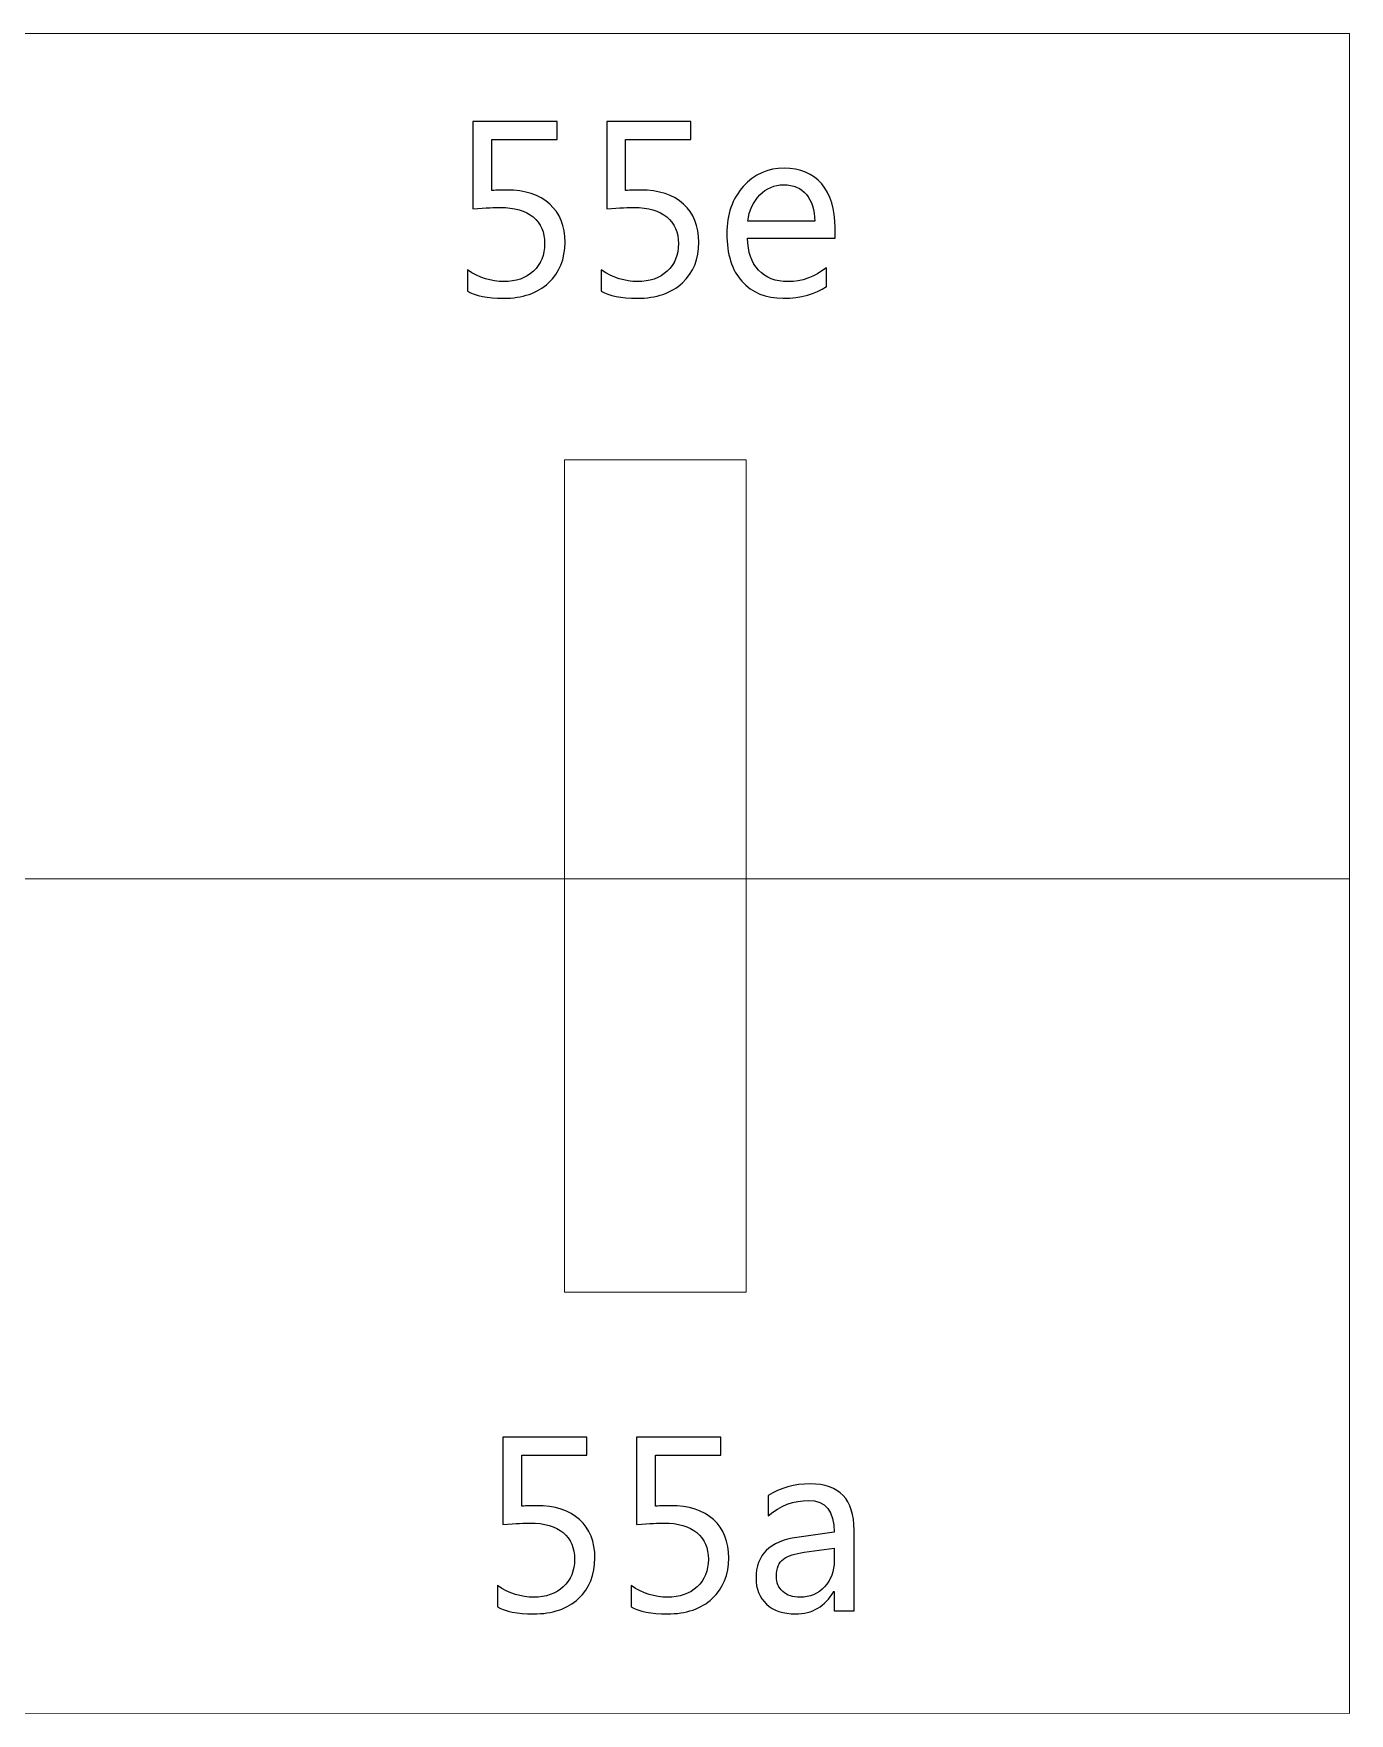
# Model space of a CAD drawing. Header units: centimetres. Extents: x -19.4 to 19.9, y -26.5 to 22.7.
# Drawn here: x -0.068 to 2.176, y 19.805 to 22.671 of the extents above; entities that cross this region are included whole.
import ezdxf

# ---------------------------------------------------------------- set-up
doc = ezdxf.new("R2010")
doc.units = ezdxf.units.CM
doc.header["$MEASUREMENT"] = 0
doc.layers.add('Camada 1', color=7, linetype='Continuous')

msp = doc.modelspace()

# ---------------------------------------------------------------- linework, layer by layer
at = {"layer": 'Camada 1', "color": 7, "lineweight": 9}
msp.add_lwpolyline([(0.83749, 20.52374), (1.14763, 20.52374), (1.14763, 21.94334), (0.83749, 21.94334), (0.83749, 20.52374)], close=True, dxfattribs=at)
for points in [[(-5.71413, 22.67052), (-5.71413, 22.67052), (2.17639, 22.67048), (2.17639, 22.67048), (2.17639, 22.67048), (2.17639, 22.67048), (2.17639, 19.8054), (2.17639, 19.8054), (2.17639, 19.8054), (2.17639, 19.8054), (-5.71413, 19.80566), (-5.71413, 19.80566), (-5.71413, 19.80566), (-5.71413, 19.80566), (-5.71413, 22.67052), (-5.71413, 22.67052)], [(-5.71413, 21.22868), (-5.71413, 21.22868), (2.17639, 21.22866), (2.17639, 21.22866), (2.17639, 21.22866), (2.17639, 21.22866), (2.17639, 19.8054), (2.17639, 19.8054), (2.17639, 19.8054), (2.17639, 19.8054), (-5.71413, 19.80553), (-5.71413, 19.80553), (-5.71413, 19.80553), (-5.71413, 19.80553), (-5.71413, 21.22868), (-5.71413, 21.22868)]]:
    msp.add_open_spline(points, degree=3, knots=[0, 0, 0, 0, 0.2, 0.2, 0.2, 0.2, 0.4, 0.4, 0.4, 0.4, 0.6, 0.6, 0.6, 0.6, 1, 1, 1, 1], dxfattribs=at)
at = {"layer": 'Camada 1', "color": 7}
for points, knots in [([(0.67222, 22.2314), (0.67222, 22.2314), (0.67222, 22.26738), (0.67222, 22.26738), (0.67222, 22.26738), (0.69247, 22.25412), (0.71307, 22.24748), (0.73402, 22.24748), (0.73402, 22.24748), (0.75498, 22.24748), (0.77184, 22.25341), (0.78468, 22.26526), (0.78468, 22.26526), (0.79746, 22.27705), (0.80388, 22.29278), (0.80388, 22.31233), (0.80388, 22.31233), (0.80388, 22.33173), (0.79731, 22.3469), (0.78426, 22.35776), (0.78426, 22.35776), (0.77114, 22.36863), (0.75244, 22.37406), (0.72803, 22.37406), (0.72803, 22.37406), (0.71977, 22.37406), (0.70425, 22.37322), (0.68153, 22.37159), (0.68153, 22.37159), (0.68153, 22.37159), (0.68153, 22.52054), (0.68153, 22.52054), (0.68153, 22.52054), (0.68153, 22.52054), (0.82504, 22.52054), (0.82504, 22.52054), (0.82504, 22.52054), (0.82504, 22.52054), (0.82504, 22.49006), (0.82504, 22.49006), (0.82504, 22.49006), (0.82504, 22.49006), (0.7137, 22.49006), (0.7137, 22.49006), (0.7137, 22.49006), (0.7137, 22.49006), (0.7137, 22.40285), (0.7137, 22.40285), (0.7137, 22.40285), (0.72281, 22.40341), (0.7312, 22.4037), (0.73896, 22.4037), (0.73896, 22.4037), (0.77064, 22.4037), (0.7952, 22.39572), (0.81255, 22.37985), (0.81255, 22.37985), (0.82991, 22.36397), (0.83859, 22.34217), (0.83859, 22.31451), (0.83859, 22.31451), (0.83859, 22.28587), (0.82928, 22.26279), (0.81058, 22.24537), (0.81058, 22.24537), (0.79188, 22.22787), (0.7662, 22.21912), (0.73367, 22.21912), (0.73367, 22.21912), (0.70623, 22.21912), (0.68576, 22.22321), (0.67222, 22.2314)], [0, 0, 0, 0, 0.0526316, 0.0526316, 0.0526316, 0.0526316, 0.1052632, 0.1052632, 0.1052632, 0.1052632, 0.1578947, 0.1578947, 0.1578947, 0.1578947, 0.2105263, 0.2105263, 0.2105263, 0.2105263, 0.2631579, 0.2631579, 0.2631579, 0.2631579, 0.3157895, 0.3157895, 0.3157895, 0.3157895, 0.3684211, 0.3684211, 0.3684211, 0.3684211, 0.4210526, 0.4210526, 0.4210526, 0.4210526, 0.4736842, 0.4736842, 0.4736842, 0.4736842, 0.5263158, 0.5263158, 0.5263158, 0.5263158, 0.5789474, 0.5789474, 0.5789474, 0.5789474, 0.6315789, 0.6315789, 0.6315789, 0.631579, 0.6842105, 0.6842105, 0.6842105, 0.6842105, 0.7368421, 0.7368421, 0.7368421, 0.7368421, 0.7894737, 0.7894737, 0.7894737, 0.7894737, 0.8421053, 0.8421053, 0.8421053, 0.8421053, 0.8947368, 0.8947368, 0.8947368, 0.8947369, 1, 1, 1, 1]), ([(0.9004, 22.2314), (0.9004, 22.2314), (0.9004, 22.26738), (0.9004, 22.26738), (0.9004, 22.26738), (0.92065, 22.25412), (0.94125, 22.24748), (0.9622, 22.24748), (0.9622, 22.24748), (0.98316, 22.24748), (1.00002, 22.25341), (1.01286, 22.26526), (1.01286, 22.26526), (1.02564, 22.27705), (1.03206, 22.29278), (1.03206, 22.31233), (1.03206, 22.31233), (1.03206, 22.33173), (1.02549, 22.3469), (1.01244, 22.35776), (1.01244, 22.35776), (0.99932, 22.36863), (0.98062, 22.37406), (0.95621, 22.37406), (0.95621, 22.37406), (0.94795, 22.37406), (0.93243, 22.37322), (0.90971, 22.37159), (0.90971, 22.37159), (0.90971, 22.37159), (0.90971, 22.52054), (0.90971, 22.52054), (0.90971, 22.52054), (0.90971, 22.52054), (1.05322, 22.52054), (1.05322, 22.52054), (1.05322, 22.52054), (1.05322, 22.52054), (1.05322, 22.49006), (1.05322, 22.49006), (1.05322, 22.49006), (1.05322, 22.49006), (0.94188, 22.49006), (0.94188, 22.49006), (0.94188, 22.49006), (0.94188, 22.49006), (0.94188, 22.40285), (0.94188, 22.40285), (0.94188, 22.40285), (0.95099, 22.40341), (0.95938, 22.4037), (0.96714, 22.4037), (0.96714, 22.4037), (0.99882, 22.4037), (1.02338, 22.39572), (1.04073, 22.37985), (1.04073, 22.37985), (1.05809, 22.36397), (1.06677, 22.34217), (1.06677, 22.31451), (1.06677, 22.31451), (1.06677, 22.28587), (1.05746, 22.26279), (1.03876, 22.24537), (1.03876, 22.24537), (1.02006, 22.22787), (0.99438, 22.21912), (0.96185, 22.21912), (0.96185, 22.21912), (0.93441, 22.21912), (0.91394, 22.22321), (0.9004, 22.2314)], [0, 0, 0, 0, 0.0526316, 0.0526316, 0.0526316, 0.0526316, 0.1052632, 0.1052632, 0.1052632, 0.1052632, 0.1578947, 0.1578947, 0.1578947, 0.1578947, 0.2105263, 0.2105263, 0.2105263, 0.2105263, 0.2631579, 0.2631579, 0.2631579, 0.2631579, 0.3157895, 0.3157895, 0.3157895, 0.3157895, 0.3684211, 0.3684211, 0.3684211, 0.3684211, 0.4210526, 0.4210526, 0.4210526, 0.4210526, 0.4736842, 0.4736842, 0.4736842, 0.4736842, 0.5263158, 0.5263158, 0.5263158, 0.5263158, 0.5789474, 0.5789474, 0.5789474, 0.5789474, 0.6315789, 0.6315789, 0.6315789, 0.631579, 0.6842105, 0.6842105, 0.6842105, 0.6842105, 0.7368421, 0.7368421, 0.7368421, 0.7368421, 0.7894737, 0.7894737, 0.7894737, 0.7894737, 0.8421053, 0.8421053, 0.8421053, 0.8421053, 0.8947368, 0.8947368, 0.8947368, 0.8947369, 1, 1, 1, 1]), ([(1.29918, 22.32157), (1.29918, 22.32157), (1.14974, 22.32157), (1.14974, 22.32157), (1.14974, 22.32157), (1.15031, 22.29793), (1.15666, 22.27966), (1.16872, 22.26682), (1.16872, 22.26682), (1.18086, 22.2539), (1.19751, 22.24748), (1.21868, 22.24748), (1.21868, 22.24748), (1.24253, 22.24748), (1.2644, 22.25539), (1.28437, 22.27119), (1.28437, 22.27119), (1.28437, 22.27119), (1.28437, 22.23944), (1.28437, 22.23944), (1.28437, 22.23944), (1.26581, 22.22589), (1.24119, 22.21912), (1.21063, 22.21912), (1.21063, 22.21912), (1.18079, 22.21912), (1.15729, 22.22872), (1.14022, 22.24798), (1.14022, 22.24798), (1.12314, 22.26724), (1.11461, 22.29433), (1.11461, 22.32919), (1.11461, 22.32919), (1.11461, 22.36221), (1.12392, 22.38902), (1.14262, 22.40983), (1.14262, 22.40983), (1.16132, 22.43058), (1.18446, 22.44095), (1.21219, 22.44095), (1.21219, 22.44095), (1.23985, 22.44095), (1.26129, 22.43199), (1.27646, 22.41407), (1.27646, 22.41407), (1.29163, 22.39615), (1.29918, 22.37124), (1.29918, 22.33935), (1.29918, 22.33935), (1.29918, 22.33935), (1.29918, 22.32157), (1.29918, 22.32157)], [0, 0, 0, 0, 0.0714286, 0.0714286, 0.0714286, 0.0714286, 0.1428571, 0.1428571, 0.1428571, 0.1428572, 0.2142857, 0.2142857, 0.2142857, 0.2142857, 0.2857143, 0.2857143, 0.2857143, 0.2857143, 0.3571429, 0.3571429, 0.3571429, 0.3571429, 0.4285714, 0.4285714, 0.4285714, 0.4285714, 0.5, 0.5, 0.5, 0.5, 0.5714286, 0.5714286, 0.5714286, 0.5714286, 0.6428571, 0.6428571, 0.6428571, 0.6428572, 0.7142857, 0.7142857, 0.7142857, 0.7142857, 0.7857143, 0.7857143, 0.7857143, 0.7857143, 0.8571429, 0.8571429, 0.8571429, 0.8571429, 1, 1, 1, 1]), ([(1.26447, 22.35036), (1.26433, 22.36997), (1.2596, 22.38528), (1.25029, 22.39622), (1.25029, 22.39622), (1.24097, 22.40715), (1.22806, 22.41259), (1.21155, 22.41259), (1.21155, 22.41259), (1.19561, 22.41259), (1.18199, 22.40687), (1.17084, 22.39537), (1.17084, 22.39537), (1.15969, 22.38387), (1.15278, 22.36891), (1.15017, 22.35036), (1.15017, 22.35036), (1.15017, 22.35036), (1.26447, 22.35036), (1.26447, 22.35036)], [0, 0, 0, 0, 0.1666667, 0.1666667, 0.1666667, 0.1666667, 0.3333333, 0.3333333, 0.3333333, 0.3333333, 0.5, 0.5, 0.5, 0.5, 0.6666667, 0.6666667, 0.6666667, 0.6666667, 1, 1, 1, 1]), ([(0.72322, 19.9874), (0.72322, 19.9874), (0.72322, 20.02338), (0.72322, 20.02338), (0.72322, 20.02338), (0.74347, 20.01012), (0.76407, 20.00348), (0.78502, 20.00348), (0.78502, 20.00348), (0.80598, 20.00348), (0.82284, 20.00941), (0.83568, 20.02126), (0.83568, 20.02126), (0.84846, 20.03305), (0.85488, 20.04878), (0.85488, 20.06833), (0.85488, 20.06833), (0.85488, 20.08773), (0.84831, 20.1029), (0.83526, 20.11376), (0.83526, 20.11376), (0.82214, 20.12463), (0.80344, 20.13006), (0.77903, 20.13006), (0.77903, 20.13006), (0.77077, 20.13006), (0.75525, 20.12922), (0.73253, 20.12759), (0.73253, 20.12759), (0.73253, 20.12759), (0.73253, 20.27654), (0.73253, 20.27654), (0.73253, 20.27654), (0.73253, 20.27654), (0.87604, 20.27654), (0.87604, 20.27654), (0.87604, 20.27654), (0.87604, 20.27654), (0.87604, 20.24606), (0.87604, 20.24606), (0.87604, 20.24606), (0.87604, 20.24606), (0.7647, 20.24606), (0.7647, 20.24606), (0.7647, 20.24606), (0.7647, 20.24606), (0.7647, 20.15885), (0.7647, 20.15885), (0.7647, 20.15885), (0.77381, 20.15941), (0.7822, 20.1597), (0.78996, 20.1597), (0.78996, 20.1597), (0.82164, 20.1597), (0.8462, 20.15172), (0.86355, 20.13585), (0.86355, 20.13585), (0.88091, 20.11997), (0.88959, 20.09817), (0.88959, 20.07051), (0.88959, 20.07051), (0.88959, 20.04187), (0.88028, 20.01879), (0.86158, 20.00137), (0.86158, 20.00137), (0.84288, 19.98387), (0.8172, 19.97512), (0.78467, 19.97512), (0.78467, 19.97512), (0.75723, 19.97512), (0.73676, 19.97921), (0.72322, 19.9874)], [0, 0, 0, 0, 0.0526316, 0.0526316, 0.0526316, 0.0526316, 0.1052632, 0.1052632, 0.1052632, 0.1052632, 0.1578947, 0.1578947, 0.1578947, 0.1578947, 0.2105263, 0.2105263, 0.2105263, 0.2105263, 0.2631579, 0.2631579, 0.2631579, 0.2631579, 0.3157895, 0.3157895, 0.3157895, 0.3157895, 0.3684211, 0.3684211, 0.3684211, 0.3684211, 0.4210526, 0.4210526, 0.4210526, 0.4210526, 0.4736842, 0.4736842, 0.4736842, 0.4736842, 0.5263158, 0.5263158, 0.5263158, 0.5263158, 0.5789474, 0.5789474, 0.5789474, 0.5789474, 0.6315789, 0.6315789, 0.6315789, 0.631579, 0.6842105, 0.6842105, 0.6842105, 0.6842105, 0.7368421, 0.7368421, 0.7368421, 0.7368421, 0.7894737, 0.7894737, 0.7894737, 0.7894737, 0.8421053, 0.8421053, 0.8421053, 0.8421053, 0.8947368, 0.8947368, 0.8947368, 0.8947369, 1, 1, 1, 1]), ([(0.9514, 19.9874), (0.9514, 19.9874), (0.9514, 20.02338), (0.9514, 20.02338), (0.9514, 20.02338), (0.97165, 20.01012), (0.99225, 20.00348), (1.0132, 20.00348), (1.0132, 20.00348), (1.03416, 20.00348), (1.05102, 20.00941), (1.06386, 20.02126), (1.06386, 20.02126), (1.07664, 20.03305), (1.08306, 20.04878), (1.08306, 20.06833), (1.08306, 20.06833), (1.08306, 20.08773), (1.07649, 20.1029), (1.06344, 20.11376), (1.06344, 20.11376), (1.05032, 20.12463), (1.03162, 20.13006), (1.00721, 20.13006), (1.00721, 20.13006), (0.99895, 20.13006), (0.98343, 20.12922), (0.96071, 20.12759), (0.96071, 20.12759), (0.96071, 20.12759), (0.96071, 20.27654), (0.96071, 20.27654), (0.96071, 20.27654), (0.96071, 20.27654), (1.10422, 20.27654), (1.10422, 20.27654), (1.10422, 20.27654), (1.10422, 20.27654), (1.10422, 20.24606), (1.10422, 20.24606), (1.10422, 20.24606), (1.10422, 20.24606), (0.99288, 20.24606), (0.99288, 20.24606), (0.99288, 20.24606), (0.99288, 20.24606), (0.99288, 20.15885), (0.99288, 20.15885), (0.99288, 20.15885), (1.00199, 20.15941), (1.01038, 20.1597), (1.01814, 20.1597), (1.01814, 20.1597), (1.04982, 20.1597), (1.07438, 20.15172), (1.09173, 20.13585), (1.09173, 20.13585), (1.10909, 20.11997), (1.11777, 20.09817), (1.11777, 20.07051), (1.11777, 20.07051), (1.11777, 20.04187), (1.10846, 20.01879), (1.08976, 20.00137), (1.08976, 20.00137), (1.07106, 19.98387), (1.04538, 19.97512), (1.01285, 19.97512), (1.01285, 19.97512), (0.98541, 19.97512), (0.96494, 19.97921), (0.9514, 19.9874)], [0, 0, 0, 0, 0.0526316, 0.0526316, 0.0526316, 0.0526316, 0.1052632, 0.1052632, 0.1052632, 0.1052632, 0.1578947, 0.1578947, 0.1578947, 0.1578947, 0.2105263, 0.2105263, 0.2105263, 0.2105263, 0.2631579, 0.2631579, 0.2631579, 0.2631579, 0.3157895, 0.3157895, 0.3157895, 0.3157895, 0.3684211, 0.3684211, 0.3684211, 0.3684211, 0.4210526, 0.4210526, 0.4210526, 0.4210526, 0.4736842, 0.4736842, 0.4736842, 0.4736842, 0.5263158, 0.5263158, 0.5263158, 0.5263158, 0.5789474, 0.5789474, 0.5789474, 0.5789474, 0.6315789, 0.6315789, 0.6315789, 0.631579, 0.6842105, 0.6842105, 0.6842105, 0.6842105, 0.7368421, 0.7368421, 0.7368421, 0.7368421, 0.7894737, 0.7894737, 0.7894737, 0.7894737, 0.8421053, 0.8421053, 0.8421053, 0.8421053, 0.8947368, 0.8947368, 0.8947368, 0.8947369, 1, 1, 1, 1]), ([(1.33156, 19.9802), (1.33156, 19.9802), (1.29769, 19.9802), (1.29769, 19.9802), (1.29769, 19.9802), (1.29769, 19.9802), (1.29769, 20.01329), (1.29769, 20.01329), (1.29769, 20.01329), (1.29769, 20.01329), (1.29684, 20.01329), (1.29684, 20.01329), (1.29684, 20.01329), (1.2821, 19.98782), (1.26044, 19.97512), (1.23172, 19.97512), (1.23172, 19.97512), (1.21062, 19.97512), (1.19411, 19.98069), (1.18219, 19.99191), (1.18219, 19.99191), (1.17026, 20.00306), (1.16434, 20.01788), (1.16434, 20.03636), (1.16434, 20.03636), (1.16434, 20.07595), (1.18762, 20.09902), (1.23419, 20.10551), (1.23419, 20.10551), (1.23419, 20.10551), (1.29769, 20.1144), (1.29769, 20.1144), (1.29769, 20.1144), (1.29769, 20.15052), (1.28315, 20.16859), (1.25409, 20.16859), (1.25409, 20.16859), (1.22861, 20.16859), (1.20561, 20.15984), (1.18508, 20.14234), (1.18508, 20.14234), (1.18508, 20.14234), (1.18508, 20.17705), (1.18508, 20.17705), (1.18508, 20.17705), (1.20589, 20.19032), (1.22981, 20.19695), (1.25698, 20.19695), (1.25698, 20.19695), (1.30672, 20.19695), (1.33156, 20.17063), (1.33156, 20.11793), (1.33156, 20.11793), (1.33156, 20.11793), (1.33156, 19.9802), (1.33156, 19.9802)], [0, 0, 0, 0, 0.0666667, 0.0666667, 0.0666667, 0.0666667, 0.1333333, 0.1333333, 0.1333333, 0.1333333, 0.2, 0.2, 0.2, 0.2, 0.2666667, 0.2666667, 0.2666667, 0.2666667, 0.3333333, 0.3333333, 0.3333333, 0.3333333, 0.4, 0.4, 0.4, 0.4, 0.4666667, 0.4666667, 0.4666667, 0.4666667, 0.5333333, 0.5333333, 0.5333333, 0.5333333, 0.6, 0.6, 0.6, 0.6, 0.6666667, 0.6666667, 0.6666667, 0.6666667, 0.7333333, 0.7333333, 0.7333333, 0.7333333, 0.8, 0.8, 0.8, 0.8, 0.8666667, 0.8666667, 0.8666667, 0.8666667, 1, 1, 1, 1]), ([(1.29769, 20.08731), (1.29769, 20.08731), (1.24661, 20.08025), (1.24661, 20.08025), (1.24661, 20.08025), (1.23087, 20.07806), (1.21902, 20.07411), (1.21105, 20.06854), (1.21105, 20.06854), (1.20307, 20.06289), (1.19905, 20.05301), (1.19905, 20.03876), (1.19905, 20.03876), (1.19905, 20.02839), (1.20272, 20.01992), (1.21013, 20.01336), (1.21013, 20.01336), (1.21747, 20.0068), (1.22734, 20.00348), (1.23955, 20.00348), (1.23955, 20.00348), (1.25641, 20.00348), (1.27031, 20.00941), (1.28125, 20.02119), (1.28125, 20.02119), (1.29219, 20.03305), (1.29769, 20.048), (1.29769, 20.06614), (1.29769, 20.06614), (1.29769, 20.06614), (1.29769, 20.08731), (1.29769, 20.08731)], [0, 0, 0, 0, 0.1111111, 0.1111111, 0.1111111, 0.1111111, 0.2222222, 0.2222222, 0.2222222, 0.2222222, 0.3333333, 0.3333333, 0.3333333, 0.3333333, 0.4444444, 0.4444444, 0.4444444, 0.4444445, 0.5555556, 0.5555556, 0.5555556, 0.5555556, 0.6666667, 0.6666667, 0.6666667, 0.6666667, 0.7777778, 0.7777778, 0.7777778, 0.7777778, 1, 1, 1, 1])]:
    msp.add_open_spline(points, degree=3, knots=knots, dxfattribs=at)
at = {"layer": 'Camada 1', "color": 250, "lineweight": 9}
for points, knots in [([(0.67222, 22.2314), (0.67222, 22.2314), (0.67222, 22.26738), (0.67222, 22.26738), (0.67222, 22.26738), (0.69247, 22.25412), (0.71307, 22.24748), (0.73402, 22.24748), (0.73402, 22.24748), (0.75498, 22.24748), (0.77184, 22.25341), (0.78468, 22.26526), (0.78468, 22.26526), (0.79746, 22.27705), (0.80388, 22.29278), (0.80388, 22.31233), (0.80388, 22.31233), (0.80388, 22.33173), (0.79731, 22.3469), (0.78426, 22.35776), (0.78426, 22.35776), (0.77114, 22.36863), (0.75244, 22.37406), (0.72803, 22.37406), (0.72803, 22.37406), (0.71977, 22.37406), (0.70425, 22.37322), (0.68153, 22.37159), (0.68153, 22.37159), (0.68153, 22.37159), (0.68153, 22.52054), (0.68153, 22.52054), (0.68153, 22.52054), (0.68153, 22.52054), (0.82504, 22.52054), (0.82504, 22.52054), (0.82504, 22.52054), (0.82504, 22.52054), (0.82504, 22.49006), (0.82504, 22.49006), (0.82504, 22.49006), (0.82504, 22.49006), (0.7137, 22.49006), (0.7137, 22.49006), (0.7137, 22.49006), (0.7137, 22.49006), (0.7137, 22.40285), (0.7137, 22.40285), (0.7137, 22.40285), (0.72281, 22.40341), (0.7312, 22.4037), (0.73896, 22.4037), (0.73896, 22.4037), (0.77064, 22.4037), (0.7952, 22.39572), (0.81255, 22.37985), (0.81255, 22.37985), (0.82991, 22.36397), (0.83859, 22.34217), (0.83859, 22.31451), (0.83859, 22.31451), (0.83859, 22.28587), (0.82928, 22.26279), (0.81058, 22.24537), (0.81058, 22.24537), (0.79188, 22.22787), (0.7662, 22.21912), (0.73367, 22.21912), (0.73367, 22.21912), (0.70623, 22.21912), (0.68576, 22.22321), (0.67222, 22.2314)], [0, 0, 0, 0, 0.0526316, 0.0526316, 0.0526316, 0.0526316, 0.1052632, 0.1052632, 0.1052632, 0.1052632, 0.1578947, 0.1578947, 0.1578947, 0.1578947, 0.2105263, 0.2105263, 0.2105263, 0.2105263, 0.2631579, 0.2631579, 0.2631579, 0.2631579, 0.3157895, 0.3157895, 0.3157895, 0.3157895, 0.3684211, 0.3684211, 0.3684211, 0.3684211, 0.4210526, 0.4210526, 0.4210526, 0.4210526, 0.4736842, 0.4736842, 0.4736842, 0.4736842, 0.5263158, 0.5263158, 0.5263158, 0.5263158, 0.5789474, 0.5789474, 0.5789474, 0.5789474, 0.6315789, 0.6315789, 0.6315789, 0.631579, 0.6842105, 0.6842105, 0.6842105, 0.6842105, 0.7368421, 0.7368421, 0.7368421, 0.7368421, 0.7894737, 0.7894737, 0.7894737, 0.7894737, 0.8421053, 0.8421053, 0.8421053, 0.8421053, 0.8947368, 0.8947368, 0.8947368, 0.8947369, 1, 1, 1, 1]), ([(0.9004, 22.2314), (0.9004, 22.2314), (0.9004, 22.26738), (0.9004, 22.26738), (0.9004, 22.26738), (0.92065, 22.25412), (0.94125, 22.24748), (0.9622, 22.24748), (0.9622, 22.24748), (0.98316, 22.24748), (1.00002, 22.25341), (1.01286, 22.26526), (1.01286, 22.26526), (1.02564, 22.27705), (1.03206, 22.29278), (1.03206, 22.31233), (1.03206, 22.31233), (1.03206, 22.33173), (1.02549, 22.3469), (1.01244, 22.35776), (1.01244, 22.35776), (0.99932, 22.36863), (0.98062, 22.37406), (0.95621, 22.37406), (0.95621, 22.37406), (0.94795, 22.37406), (0.93243, 22.37322), (0.90971, 22.37159), (0.90971, 22.37159), (0.90971, 22.37159), (0.90971, 22.52054), (0.90971, 22.52054), (0.90971, 22.52054), (0.90971, 22.52054), (1.05322, 22.52054), (1.05322, 22.52054), (1.05322, 22.52054), (1.05322, 22.52054), (1.05322, 22.49006), (1.05322, 22.49006), (1.05322, 22.49006), (1.05322, 22.49006), (0.94188, 22.49006), (0.94188, 22.49006), (0.94188, 22.49006), (0.94188, 22.49006), (0.94188, 22.40285), (0.94188, 22.40285), (0.94188, 22.40285), (0.95099, 22.40341), (0.95938, 22.4037), (0.96714, 22.4037), (0.96714, 22.4037), (0.99882, 22.4037), (1.02338, 22.39572), (1.04073, 22.37985), (1.04073, 22.37985), (1.05809, 22.36397), (1.06677, 22.34217), (1.06677, 22.31451), (1.06677, 22.31451), (1.06677, 22.28587), (1.05746, 22.26279), (1.03876, 22.24537), (1.03876, 22.24537), (1.02006, 22.22787), (0.99438, 22.21912), (0.96185, 22.21912), (0.96185, 22.21912), (0.93441, 22.21912), (0.91394, 22.22321), (0.9004, 22.2314)], [0, 0, 0, 0, 0.0526316, 0.0526316, 0.0526316, 0.0526316, 0.1052632, 0.1052632, 0.1052632, 0.1052632, 0.1578947, 0.1578947, 0.1578947, 0.1578947, 0.2105263, 0.2105263, 0.2105263, 0.2105263, 0.2631579, 0.2631579, 0.2631579, 0.2631579, 0.3157895, 0.3157895, 0.3157895, 0.3157895, 0.3684211, 0.3684211, 0.3684211, 0.3684211, 0.4210526, 0.4210526, 0.4210526, 0.4210526, 0.4736842, 0.4736842, 0.4736842, 0.4736842, 0.5263158, 0.5263158, 0.5263158, 0.5263158, 0.5789474, 0.5789474, 0.5789474, 0.5789474, 0.6315789, 0.6315789, 0.6315789, 0.631579, 0.6842105, 0.6842105, 0.6842105, 0.6842105, 0.7368421, 0.7368421, 0.7368421, 0.7368421, 0.7894737, 0.7894737, 0.7894737, 0.7894737, 0.8421053, 0.8421053, 0.8421053, 0.8421053, 0.8947368, 0.8947368, 0.8947368, 0.8947369, 1, 1, 1, 1]), ([(1.29918, 22.32157), (1.29918, 22.32157), (1.14974, 22.32157), (1.14974, 22.32157), (1.14974, 22.32157), (1.15031, 22.29793), (1.15666, 22.27966), (1.16872, 22.26682), (1.16872, 22.26682), (1.18086, 22.2539), (1.19751, 22.24748), (1.21868, 22.24748), (1.21868, 22.24748), (1.24253, 22.24748), (1.2644, 22.25539), (1.28437, 22.27119), (1.28437, 22.27119), (1.28437, 22.27119), (1.28437, 22.23944), (1.28437, 22.23944), (1.28437, 22.23944), (1.26581, 22.22589), (1.24119, 22.21912), (1.21063, 22.21912), (1.21063, 22.21912), (1.18079, 22.21912), (1.15729, 22.22872), (1.14022, 22.24798), (1.14022, 22.24798), (1.12314, 22.26724), (1.11461, 22.29433), (1.11461, 22.32919), (1.11461, 22.32919), (1.11461, 22.36221), (1.12392, 22.38902), (1.14262, 22.40983), (1.14262, 22.40983), (1.16132, 22.43058), (1.18446, 22.44095), (1.21219, 22.44095), (1.21219, 22.44095), (1.23985, 22.44095), (1.26129, 22.43199), (1.27646, 22.41407), (1.27646, 22.41407), (1.29163, 22.39615), (1.29918, 22.37124), (1.29918, 22.33935), (1.29918, 22.33935), (1.29918, 22.33935), (1.29918, 22.32157), (1.29918, 22.32157)], [0, 0, 0, 0, 0.0714286, 0.0714286, 0.0714286, 0.0714286, 0.1428571, 0.1428571, 0.1428571, 0.1428572, 0.2142857, 0.2142857, 0.2142857, 0.2142857, 0.2857143, 0.2857143, 0.2857143, 0.2857143, 0.3571429, 0.3571429, 0.3571429, 0.3571429, 0.4285714, 0.4285714, 0.4285714, 0.4285714, 0.5, 0.5, 0.5, 0.5, 0.5714286, 0.5714286, 0.5714286, 0.5714286, 0.6428571, 0.6428571, 0.6428571, 0.6428572, 0.7142857, 0.7142857, 0.7142857, 0.7142857, 0.7857143, 0.7857143, 0.7857143, 0.7857143, 0.8571429, 0.8571429, 0.8571429, 0.8571429, 1, 1, 1, 1]), ([(1.26447, 22.35036), (1.26433, 22.36997), (1.2596, 22.38528), (1.25029, 22.39622), (1.25029, 22.39622), (1.24097, 22.40715), (1.22806, 22.41259), (1.21155, 22.41259), (1.21155, 22.41259), (1.19561, 22.41259), (1.18199, 22.40687), (1.17084, 22.39537), (1.17084, 22.39537), (1.15969, 22.38387), (1.15278, 22.36891), (1.15017, 22.35036), (1.15017, 22.35036), (1.15017, 22.35036), (1.26447, 22.35036), (1.26447, 22.35036)], [0, 0, 0, 0, 0.1666667, 0.1666667, 0.1666667, 0.1666667, 0.3333333, 0.3333333, 0.3333333, 0.3333333, 0.5, 0.5, 0.5, 0.5, 0.6666667, 0.6666667, 0.6666667, 0.6666667, 1, 1, 1, 1]), ([(0.72322, 19.9874), (0.72322, 19.9874), (0.72322, 20.02338), (0.72322, 20.02338), (0.72322, 20.02338), (0.74347, 20.01012), (0.76407, 20.00348), (0.78502, 20.00348), (0.78502, 20.00348), (0.80598, 20.00348), (0.82284, 20.00941), (0.83568, 20.02126), (0.83568, 20.02126), (0.84846, 20.03305), (0.85488, 20.04878), (0.85488, 20.06833), (0.85488, 20.06833), (0.85488, 20.08773), (0.84831, 20.1029), (0.83526, 20.11376), (0.83526, 20.11376), (0.82214, 20.12463), (0.80344, 20.13006), (0.77903, 20.13006), (0.77903, 20.13006), (0.77077, 20.13006), (0.75525, 20.12922), (0.73253, 20.12759), (0.73253, 20.12759), (0.73253, 20.12759), (0.73253, 20.27654), (0.73253, 20.27654), (0.73253, 20.27654), (0.73253, 20.27654), (0.87604, 20.27654), (0.87604, 20.27654), (0.87604, 20.27654), (0.87604, 20.27654), (0.87604, 20.24606), (0.87604, 20.24606), (0.87604, 20.24606), (0.87604, 20.24606), (0.7647, 20.24606), (0.7647, 20.24606), (0.7647, 20.24606), (0.7647, 20.24606), (0.7647, 20.15885), (0.7647, 20.15885), (0.7647, 20.15885), (0.77381, 20.15941), (0.7822, 20.1597), (0.78996, 20.1597), (0.78996, 20.1597), (0.82164, 20.1597), (0.8462, 20.15172), (0.86355, 20.13585), (0.86355, 20.13585), (0.88091, 20.11997), (0.88959, 20.09817), (0.88959, 20.07051), (0.88959, 20.07051), (0.88959, 20.04187), (0.88028, 20.01879), (0.86158, 20.00137), (0.86158, 20.00137), (0.84288, 19.98387), (0.8172, 19.97512), (0.78467, 19.97512), (0.78467, 19.97512), (0.75723, 19.97512), (0.73676, 19.97921), (0.72322, 19.9874)], [0, 0, 0, 0, 0.0526316, 0.0526316, 0.0526316, 0.0526316, 0.1052632, 0.1052632, 0.1052632, 0.1052632, 0.1578947, 0.1578947, 0.1578947, 0.1578947, 0.2105263, 0.2105263, 0.2105263, 0.2105263, 0.2631579, 0.2631579, 0.2631579, 0.2631579, 0.3157895, 0.3157895, 0.3157895, 0.3157895, 0.3684211, 0.3684211, 0.3684211, 0.3684211, 0.4210526, 0.4210526, 0.4210526, 0.4210526, 0.4736842, 0.4736842, 0.4736842, 0.4736842, 0.5263158, 0.5263158, 0.5263158, 0.5263158, 0.5789474, 0.5789474, 0.5789474, 0.5789474, 0.6315789, 0.6315789, 0.6315789, 0.631579, 0.6842105, 0.6842105, 0.6842105, 0.6842105, 0.7368421, 0.7368421, 0.7368421, 0.7368421, 0.7894737, 0.7894737, 0.7894737, 0.7894737, 0.8421053, 0.8421053, 0.8421053, 0.8421053, 0.8947368, 0.8947368, 0.8947368, 0.8947369, 1, 1, 1, 1]), ([(0.9514, 19.9874), (0.9514, 19.9874), (0.9514, 20.02338), (0.9514, 20.02338), (0.9514, 20.02338), (0.97165, 20.01012), (0.99225, 20.00348), (1.0132, 20.00348), (1.0132, 20.00348), (1.03416, 20.00348), (1.05102, 20.00941), (1.06386, 20.02126), (1.06386, 20.02126), (1.07664, 20.03305), (1.08306, 20.04878), (1.08306, 20.06833), (1.08306, 20.06833), (1.08306, 20.08773), (1.07649, 20.1029), (1.06344, 20.11376), (1.06344, 20.11376), (1.05032, 20.12463), (1.03162, 20.13006), (1.00721, 20.13006), (1.00721, 20.13006), (0.99895, 20.13006), (0.98343, 20.12922), (0.96071, 20.12759), (0.96071, 20.12759), (0.96071, 20.12759), (0.96071, 20.27654), (0.96071, 20.27654), (0.96071, 20.27654), (0.96071, 20.27654), (1.10422, 20.27654), (1.10422, 20.27654), (1.10422, 20.27654), (1.10422, 20.27654), (1.10422, 20.24606), (1.10422, 20.24606), (1.10422, 20.24606), (1.10422, 20.24606), (0.99288, 20.24606), (0.99288, 20.24606), (0.99288, 20.24606), (0.99288, 20.24606), (0.99288, 20.15885), (0.99288, 20.15885), (0.99288, 20.15885), (1.00199, 20.15941), (1.01038, 20.1597), (1.01814, 20.1597), (1.01814, 20.1597), (1.04982, 20.1597), (1.07438, 20.15172), (1.09173, 20.13585), (1.09173, 20.13585), (1.10909, 20.11997), (1.11777, 20.09817), (1.11777, 20.07051), (1.11777, 20.07051), (1.11777, 20.04187), (1.10846, 20.01879), (1.08976, 20.00137), (1.08976, 20.00137), (1.07106, 19.98387), (1.04538, 19.97512), (1.01285, 19.97512), (1.01285, 19.97512), (0.98541, 19.97512), (0.96494, 19.97921), (0.9514, 19.9874)], [0, 0, 0, 0, 0.0526316, 0.0526316, 0.0526316, 0.0526316, 0.1052632, 0.1052632, 0.1052632, 0.1052632, 0.1578947, 0.1578947, 0.1578947, 0.1578947, 0.2105263, 0.2105263, 0.2105263, 0.2105263, 0.2631579, 0.2631579, 0.2631579, 0.2631579, 0.3157895, 0.3157895, 0.3157895, 0.3157895, 0.3684211, 0.3684211, 0.3684211, 0.3684211, 0.4210526, 0.4210526, 0.4210526, 0.4210526, 0.4736842, 0.4736842, 0.4736842, 0.4736842, 0.5263158, 0.5263158, 0.5263158, 0.5263158, 0.5789474, 0.5789474, 0.5789474, 0.5789474, 0.6315789, 0.6315789, 0.6315789, 0.631579, 0.6842105, 0.6842105, 0.6842105, 0.6842105, 0.7368421, 0.7368421, 0.7368421, 0.7368421, 0.7894737, 0.7894737, 0.7894737, 0.7894737, 0.8421053, 0.8421053, 0.8421053, 0.8421053, 0.8947368, 0.8947368, 0.8947368, 0.8947369, 1, 1, 1, 1]), ([(1.33156, 19.9802), (1.33156, 19.9802), (1.29769, 19.9802), (1.29769, 19.9802), (1.29769, 19.9802), (1.29769, 19.9802), (1.29769, 20.01329), (1.29769, 20.01329), (1.29769, 20.01329), (1.29769, 20.01329), (1.29684, 20.01329), (1.29684, 20.01329), (1.29684, 20.01329), (1.2821, 19.98782), (1.26044, 19.97512), (1.23172, 19.97512), (1.23172, 19.97512), (1.21062, 19.97512), (1.19411, 19.98069), (1.18219, 19.99191), (1.18219, 19.99191), (1.17026, 20.00306), (1.16434, 20.01788), (1.16434, 20.03636), (1.16434, 20.03636), (1.16434, 20.07595), (1.18762, 20.09902), (1.23419, 20.10551), (1.23419, 20.10551), (1.23419, 20.10551), (1.29769, 20.1144), (1.29769, 20.1144), (1.29769, 20.1144), (1.29769, 20.15052), (1.28315, 20.16859), (1.25409, 20.16859), (1.25409, 20.16859), (1.22861, 20.16859), (1.20561, 20.15984), (1.18508, 20.14234), (1.18508, 20.14234), (1.18508, 20.14234), (1.18508, 20.17705), (1.18508, 20.17705), (1.18508, 20.17705), (1.20589, 20.19032), (1.22981, 20.19695), (1.25698, 20.19695), (1.25698, 20.19695), (1.30672, 20.19695), (1.33156, 20.17063), (1.33156, 20.11793), (1.33156, 20.11793), (1.33156, 20.11793), (1.33156, 19.9802), (1.33156, 19.9802)], [0, 0, 0, 0, 0.0666667, 0.0666667, 0.0666667, 0.0666667, 0.1333333, 0.1333333, 0.1333333, 0.1333333, 0.2, 0.2, 0.2, 0.2, 0.2666667, 0.2666667, 0.2666667, 0.2666667, 0.3333333, 0.3333333, 0.3333333, 0.3333333, 0.4, 0.4, 0.4, 0.4, 0.4666667, 0.4666667, 0.4666667, 0.4666667, 0.5333333, 0.5333333, 0.5333333, 0.5333333, 0.6, 0.6, 0.6, 0.6, 0.6666667, 0.6666667, 0.6666667, 0.6666667, 0.7333333, 0.7333333, 0.7333333, 0.7333333, 0.8, 0.8, 0.8, 0.8, 0.8666667, 0.8666667, 0.8666667, 0.8666667, 1, 1, 1, 1]), ([(1.29769, 20.08731), (1.29769, 20.08731), (1.24661, 20.08025), (1.24661, 20.08025), (1.24661, 20.08025), (1.23087, 20.07806), (1.21902, 20.07411), (1.21105, 20.06854), (1.21105, 20.06854), (1.20307, 20.06289), (1.19905, 20.05301), (1.19905, 20.03876), (1.19905, 20.03876), (1.19905, 20.02839), (1.20272, 20.01992), (1.21013, 20.01336), (1.21013, 20.01336), (1.21747, 20.0068), (1.22734, 20.00348), (1.23955, 20.00348), (1.23955, 20.00348), (1.25641, 20.00348), (1.27031, 20.00941), (1.28125, 20.02119), (1.28125, 20.02119), (1.29219, 20.03305), (1.29769, 20.048), (1.29769, 20.06614), (1.29769, 20.06614), (1.29769, 20.06614), (1.29769, 20.08731), (1.29769, 20.08731)], [0, 0, 0, 0, 0.1111111, 0.1111111, 0.1111111, 0.1111111, 0.2222222, 0.2222222, 0.2222222, 0.2222222, 0.3333333, 0.3333333, 0.3333333, 0.3333333, 0.4444444, 0.4444444, 0.4444444, 0.4444445, 0.5555556, 0.5555556, 0.5555556, 0.5555556, 0.6666667, 0.6666667, 0.6666667, 0.6666667, 0.7777778, 0.7777778, 0.7777778, 0.7777778, 1, 1, 1, 1])]:
    msp.add_open_spline(points, degree=3, knots=knots, dxfattribs=at)

doc.saveas('drawing.dxf')
